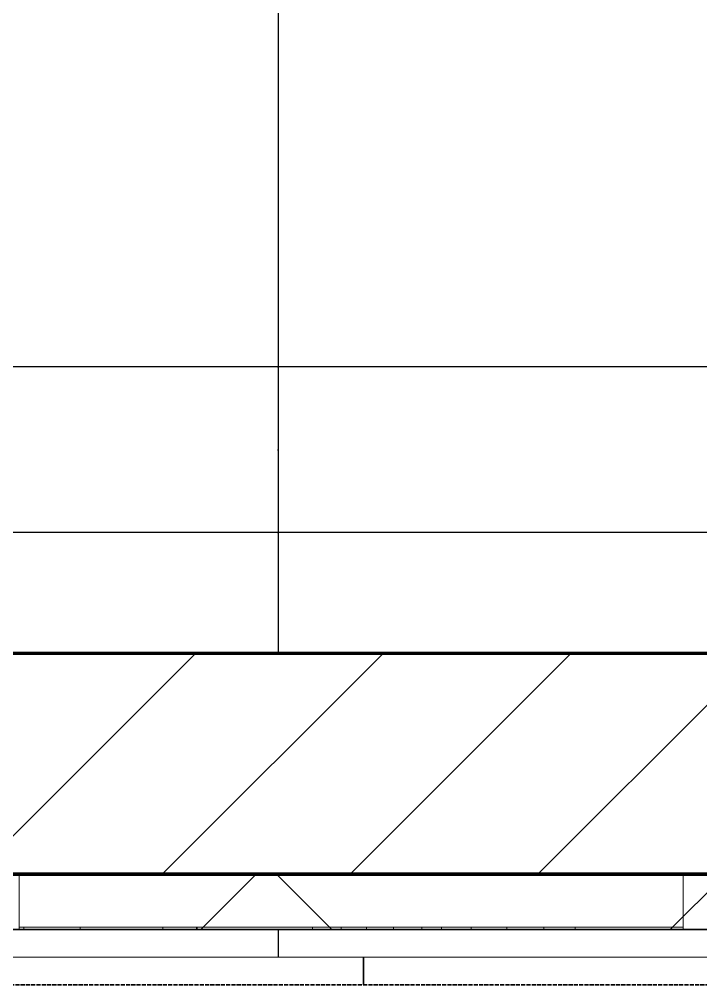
# Model space of a CAD drawing. Header units: millimetres. Extents: x -920231 to -841213, y -17301 to 22361.
# Drawn here: x -866782 to -866166, y 9437 to 10310 of the extents above; entities that cross this region are included whole.
import ezdxf

# ---------------------------------------------------------------- set-up
doc = ezdxf.new("R2010")
doc.units = ezdxf.units.MM
doc.linetypes.add('- SOM Dash 1_8_', pattern=[4.7625, 3.175, -1.5875])
for name, color, linetype, lineweight in [('A-CLNG', 2, 'Continuous', 9), ('A-CLNG-PATT', 2, 'Continuous', 9), ('A-FLOR-E', 2, 'Continuous', 35), ('A-GLAZ-CURT', 2, 'Continuous', 9), ('A-WALL', 5, 'Continuous', 35), ('A-WALL-FNSH', 2, 'Continuous', 35), ('A-WALL-PATT', 1, 'Continuous', 35), ('I-WALL-E', 2, 'Continuous', 35)]:
    doc.layers.add(name, color=color, linetype=linetype, lineweight=lineweight)

# ---------------------------------------------------------------- blocks, each defined once
blk = doc.blocks.new('PPLS-PP19_Custom Tile Pattern - Custom Tile Pattern-V48-4230-01 ENLARGED MULTI-PURPOSE LEVEL - REFLECTED CEILING PLAN - SHEET 1')
at = {"layer": 'A-GLAZ-CURT'}
for p, q in [((-300, 0), (-202.31, 0)), ((-300, -2), (-300, 0)), ((-293.07, 0), (-275.75, 0)), ((-275.75, 0), (-293.07, 0)), ((-222.32, 0), (-205, 0)), ((-205, 0), (-222.32, 0)), ((-202.31, 0), (-202.31, -2)), ((-174.21, 0), (-140.66, 0)), ((-174.21, -2), (-174.21, 0)), ((-140.66, 0), (-140.66, -2)), ((-108.4, 0), (-81.66, 0)), ((-108.4, -2), (-108.4, 0)), ((-81.66, 0), (-81.66, -2)), ((-63.81, 0), (-38.36, 0)), ((-63.81, -2), (-63.81, 0)), ((-38.36, 0), (-38.36, -2)), ((-13.88, 0), (9.01, 0)), ((-13.88, -2), (-13.88, 0)), ((9.01, 0), (9.01, -2)), ((34.85, 0), (139.22, 0)), ((34.85, -2), (34.85, 0)), ((139.22, 0), (139.22, -2)), ((170.29, 0), (245.04, 0)), ((170.29, -2), (170.29, 0)), ((195.99, 0), (213.31, 0)), ((213.31, 0), (195.99, 0)), ((230.06, 0), (300, 0)), ((245.04, 0), (245.04, -2)), ((295.8, 0), (300, 0)), ((295.8, -2), (295.8, 0)), ((300, 0), (300, -2)), ((-300, -2), (300, -2)), ((-300, -50), (-300, -2)), ((-202.31, -2), (-300, -2)), ((-140.66, -2), (-174.21, -2)), ((-81.66, -2), (-108.4, -2)), ((-38.36, -2), (-63.81, -2)), ((9.01, -2), (-13.88, -2)), ((139.22, -2), (34.85, -2)), ((139.77, 0), (139.77, -2)), ((245.04, -2), (170.29, -2)), ((300, -2), (295.8, -2)), ((300, -2), (300, -50)), ((300, -50), (-300, -50))]:
    blk.add_line(p, q, dxfattribs=at)
at = {"layer": 'A-GLAZ-CURT', "flags": 128}
for points in [[(-300, 0), (-291.7, 0), (-283.58, 0), (-275.62, 0), (-267.8, 0), (-260.12, 0), (-252.56, 0), (-245.12, 0), (-237.77, 0), (-230.5, 0), (-223.32, 0), (-216.2, 0), (-209.18, 0), (-202.31, 0)], [(-174.21, 0), (-178.96, 0), (-183.97, 0), (-189.27, 0), (-194.85, 0), (-200.68, 0), (-206.74, 0), (-213.02, 0), (-219.49, 0), (-226.14, 0), (-232.95, 0), (-239.91, 0), (-247.01, 0), (-254.25, 0), (-261.61, 0), (-269.09, 0), (-276.68, 0), (-284.36, 0), (-292.14, 0), (-300, 0)]]:
    blk.add_lwpolyline(points, dxfattribs=at)
at = {"layer": 'A-GLAZ-CURT'}
for points, knots in [([(-300, 0), (-284.65, 0), (-265.21, 0), (-247.48, 0), (-243.55, 0)], [-5323.127839, -5323.127839, -5323.127839, -5323.127839, -4502.809032, -4262.618786, -4262.618786, -4262.618786, -4262.618786]), ([(-243.8, 0), (-256.31, 0), (-274.51, 0), (-294.48, 0), (-300, 0)], [-14498.251803, -14498.251803, -14498.251803, -14498.251803, -13729.592194, -13439.944408, -13439.944408, -13439.944408, -13439.944408]), ([(-137.88, 0), (-140.56, 0), (-147.66, 0), (-147.69, 0), (-158.72, 0), (-174.02, 0), (-185.59, 0), (-209.77, 0), (-232.01, 0), (-255.22, 0), (-262.59, 0), (-264.9, 0), (-265.4, 0)], [-3187.727384, -3187.727384, -3187.727384, -3187.727384, -2919.378265, -2477.344047, -2237.412286, -2029.680487, -1755.085331, -1400.429864, -858.079193, -543.655514, -208.940337, 0, 0, 0, 0]), ([(-258.6, 0), (-257.91, 0), (-254.26, 0), (-248.55, 0), (-244.04, 0)], [-5722.54675, -5722.54675, -5722.54675, -5722.54675, -5657.471696, -5413.335975, -5413.335975, -5413.335975, -5413.335975]), ([(-171.89, 0), (-185.1, 0), (-208.04, 0), (-233.33, 0), (-243.56, 0)], [-16133.817777, -16133.817777, -16133.817777, -16133.817777, -15131.813646, -14503.272933, -14503.272933, -14503.272933, -14503.272933]), ([(-243.56, 0), (-236.41, 0), (-225.84, 0), (-213.1, 0), (-200.2, 0), (-187.2, 0), (-177.24, 0), (-171.74, 0)], [-5404.572659, -5404.572659, -5404.572659, -5404.572659, -5017.494783, -4832.723979, -4666.091899, -4349.945572, -4081.725686, -4081.725686, -4081.725686, -4081.725686]), ([(-242.89, 0), (-217.59, 0), (-181.25, 0), (-151.15, 0), (-140.66, 0)], [-4249.150971, -4249.150971, -4249.150971, -4249.150971, -2700.551212, -1671.606487, -1671.606487, -1671.606487, -1671.606487]), ([(-133.82, 0), (-135.51, 0), (-137.8, 0), (-149.31, 0), (-162.01, 0), (-177.91, 0), (-199.46, 0), (-216.65, 0), (-231.26, 0), (-233.46, 0), (-234, 0)], [-2731.647847, -2731.647847, -2731.647847, -2731.647847, -2418.507304, -2308.929706, -2113.765672, -1763.376603, -1422.553702, -978.033455, -846.069444, -682.911962, -682.911962, -682.911962, -682.911962]), ([(-233.49, 0), (-233.44, 0), (-232.38, 0), (-230.74, 0), (-225.3, 0), (-223.63, 0)], [-455.274641, -455.274641, -455.274641, -455.274641, -440.605512, -119.536984, 0, 0, 0, 0]), ([(-223.63, 0), (-219.39, 0), (-206.17, 0), (-188.58, 0), (-169.02, 0), (-152.12, 0), (-136.84, 0), (-127.33, 0), (-124.19, 0), (-123.43, 0), (-123.28, 0)], [-5463.295695, -5463.295695, -5463.295695, -5463.295695, -5161.076232, -4739.070012, -4465.409639, -4149.119819, -3839.893365, -3647.167523, -3488.92562, -3439.852845, -3439.852845, -3439.852845, -3439.852845]), ([(-108.4, 0), (-116.54, 0), (-136.11, 0), (-158.57, 0), (-171.73, 0)], [-17961.803277, -17961.803277, -17961.803277, -17961.803277, -17136.203329, -16137.843956, -16137.843956, -16137.843956, -16137.843956]), ([(-171.08, 0), (-169.62, 0), (-164.61, 0), (-158.7, 0), (-157.22, 0)], [-4071.073527, -4071.073527, -4071.073527, -4071.073527, -4000.813434, -3840.635403, -3840.635403, -3840.635403, -3840.635403]), ([(-152.35, 0), (-151.03, 0), (-147.71, 0), (-143.57, 0), (-138.62, 0)], [-3494.978217, -3494.978217, -3494.978217, -3494.978217, -3371.022232, -3227.460399, -3227.460399, -3227.460399, -3227.460399]), ([(-118.78, 0), (-121.86, 0), (-126.28, 0), (-136.96, 0), (-147.46, 0), (-150.03, 0), (-150.57, 0)], [-5938.474035, -5938.474035, -5938.474035, -5938.474035, -5700.061948, -5508.838257, -5298.784692, -5196.16478, -5196.16478, -5196.16478, -5196.16478]), ([(-150.34, 0), (-150.07, 0), (-147.75, 0), (-142.6, 0), (-127.26, 0), (-107.3, 0), (-90.42, 0), (-75.26, 0), (-68.41, 0), (-65.12, 0), (-63.63, 0)], [-4948.728362, -4948.728362, -4948.728362, -4948.728362, -4883.323924, -4440.880425, -4054.690705, -3793.097032, -3402.597032, -3144.956779, -3050.982048, -2969.237017, -2969.237017, -2969.237017, -2969.237017]), ([(-26.75, 0), (-27.82, 0), (-36.18, 0), (-53.55, 0), (-78.2, 0), (-110.94, 0), (-130.52, 0), (-147.74, 0), (-149.07, 0)], [-8718.362214, -8718.362214, -8718.362214, -8718.362214, -8532.293389, -8073.216054, -7508.296369, -7004.680444, -6449.282163, -6277.220794, -6277.220794, -6277.220794, -6277.220794]), ([(-148.23, 0), (-146.94, 0), (-140.15, 0), (-137.28, 0), (-133.93, 0), (-128.78, 0), (-126.5, 0)], [-6162.058746, -6162.058746, -6162.058746, -6162.058746, -6017.569127, -5560.701257, -5364.112219, -5231.017328, -5231.017328, -5231.017328, -5231.017328]), ([(-100.85, 0), (-101.34, 0), (-109.65, 0), (-122.65, 0), (-139.03, 0), (-146.11, 0), (-146.95, 0)], [-1401.1415, -1401.1415, -1401.1415, -1401.1415, -1374.161226, -945.742622, -741.901385, -489.130243, -489.130243, -489.130243, -489.130243]), ([(-146.69, 0), (-146.59, 0), (-145.49, 0), (-135.69, 0), (-128.29, 0), (-125.15, 0)], [-420.34245, -420.34245, -420.34245, -420.34245, -406.956646, -290.263673, 0, 0, 0, 0]), ([(-134.24, 0), (-133.42, 0), (-130.43, 0), (-117.33, 0), (-95.54, 0), (-84.96, 0), (-81.66, 0)], [-7671.276312, -7671.276312, -7671.276312, -7671.276312, -7293.749979, -6839.55839, -6236.997189, -5931.848349, -5931.848349, -5931.848349, -5931.848349]), ([(-127.41, 0), (-131.63, 0), (-133.13, 0), (-134.06, 0), (-134.11, 0)], [-8540.990293, -8540.990293, -8540.990293, -8540.990293, -8266.114998, -8251.085632, -8251.085632, -8251.085632, -8251.085632]), ([(-120.13, 0), (-120.14, 0), (-120.24, 0), (-121.3, 0), (-129.25, 0), (-133.82, 0)], [-2933.992132, -2933.992132, -2933.992132, -2933.992132, -2920.575025, -2840.280255, -2731.647847, -2731.647847, -2731.647847, -2731.647847]), ([(-113.44, 0), (-113.46, 0), (-114.06, 0), (-119.73, 0), (-125.43, 0), (-127.03, 0), (-127.41, 0)], [-323.250712, -323.250712, -323.250712, -323.250712, -282.672656, -98.539552, -24.539552, 0, 0, 0, 0]), ([(-126.5, 0), (-122.44, 0), (-108.71, 0), (-86.68, 0), (-63.44, 0), (-54.4, 0), (-48.53, 0), (-30.79, 0), (-18.03, 0), (8.61, 0), (15.02, 0), (22.91, 0), (31, 0), (39.04, 0), (51.19, 0), (58.74, 0), (61.34, 0), (61.45, 0)], [-5231.017328, -5231.017328, -5231.017328, -5231.017328, -4994.692869, -4542.524482, -4008.285538, -3689.699207, -3546.54457, -3315.260113, -2864.387349, -2439.246196, -2084.094819, -1956.422387, -1818.904206, -1645.594513, -1443.202566, -1228.752106, -1120.932285, -1120.932285, -1120.932285, -1120.932285]), ([(-125.15, 0), (-124.93, 0), (-121.96, 0), (-113.01, 0), (-104.09, 0), (-100.38, 0), (-99.89, 0)], [-3362.7396, -3362.7396, -3362.7396, -3362.7396, -3342.215224, -3074.362186, -2902.289527, -2876.210296, -2876.210296, -2876.210296, -2876.210296]), ([(-122.08, 0), (-122.01, 0), (-121.69, 0), (-121.2, 0), (-120.88, 0)], [-3136.336417, -3136.336417, -3136.336417, -3136.336417, -3110.304437, -3035.164275, -3035.164275, -3035.164275, -3035.164275]), ([(-99.89, 0), (-102.35, 0), (-107.04, 0), (-114.02, 0), (-117.28, 0), (-118.78, 0)], [-356.241535, -356.241535, -356.241535, -356.241535, -229.489605, -116.330425, 0, 0, 0, 0]), ([(-117.69, 0), (-117.06, 0), (-114.75, 0), (-113.43, 0), (-113.43, 0)], [-808.126779, -808.126779, -808.126779, -808.126779, -394.672656, -330.797262, -330.797262, -330.797262, -330.797262]), ([(-63.81, 0), (-70.01, 0), (-86.35, 0), (-107.8, 0), (-116.79, 0), (-117.66, 0)], [-2747.631049, -2747.631049, -2747.631049, -2747.631049, -2193.204658, -1433.981041, -969.752135, -969.752135, -969.752135, -969.752135]), ([(-115.82, 0), (-114.96, 0), (-110.41, 0), (-96.78, 0), (-71.33, 0), (-48.55, 0), (-31.15, 0), (-28.06, 0)], [-5724.064692, -5724.064692, -5724.064692, -5724.064692, -5430.283136, -5103.229623, -4799.173296, -4065.652676, -3906.150454, -3906.150454, -3906.150454, -3906.150454]), ([(-99.91, 0), (-104.06, 0), (-112.34, 0), (-114.94, 0), (-115.63, 0)], [-727.017713, -727.017713, -727.017713, -727.017713, -501.969187, -243.577221, -243.577221, -243.577221, -243.577221]), ([(-28.65, 0), (-32.53, 0), (-40.97, 0), (-56.24, 0), (-75.59, 0), (-89.64, 0), (-98.62, 0), (-99.7, 0)], [-2070.406378, -2070.406378, -2070.406378, -2070.406378, -1792.521578, -1466.981642, -1208.454564, -789.402658, -730.731663, -730.731663, -730.731663, -730.731663]), ([(-99.68, 0), (-94.7, 0), (-84.68, 0), (-71.67, 0), (-65.93, 0), (-65.07, 0)], [-2872.340075, -2872.340075, -2872.340075, -2872.340075, -2605.247022, -2322.099534, -2241.8264, -2241.8264, -2241.8264, -2241.8264]), ([(-36.33, 0), (-36.43, 0), (-37.27, 0), (-45.02, 0), (-46.13, 0), (-60.59, 0), (-78.74, 0), (-91.87, 0), (-99.02, 0)], [-1855.773136, -1855.773136, -1855.773136, -1855.773136, -1810.870157, -1672.078046, -1405.135169, -1060.00838, -740.068933, -371.154627, -371.154627, -371.154627, -371.154627]), ([(-63.96, 0), (-64.13, 0), (-72.5, 0), (-80.63, 0), (-86.16, 0)], [-2171.769325, -2171.769325, -2171.769325, -2171.769325, -2007.031671, -1681.3698, -1681.3698, -1681.3698, -1681.3698]), ([(-29.03, 0), (-33.97, 0), (-43.74, 0), (-56.37, 0), (-71.66, 0), (-77.83, 0), (-82.66, 0), (-83.28, 0), (-83.28, 0)], [-2680.714891, -2680.714891, -2680.714891, -2680.714891, -2413.671296, -2161.752162, -2006.592567, -1646.621388, -1424.436217, -1393.971743, -1393.971743, -1393.971743, -1393.971743]), ([(-83.28, 0), (-83.28, 0), (-82.91, 0), (-76.14, 0), (-62.97, 0), (-48.14, 0), (-36.49, 0), (-33.57, 0), (-29.94, 0), (-28.57, 0)], [-1393.4169, -1393.4169, -1393.4169, -1393.4169, -1353.722004, -1274.333717, -1073.56893, -651.549973, -296.515819, -83.513472, 0, 0, 0, 0]), ([(31.18, 0), (25.97, 0), (11.99, 0), (-16.92, 0), (-47.42, 0), (-65.35, 0), (-66.28, 0), (-66.31, 0)], [-4496.803627, -4496.803627, -4496.803627, -4496.803627, -4222.080604, -3745.412743, -2981.410125, -2542.574734, -2526.906796, -2526.906796, -2526.906796, -2526.906796]), ([(-65.47, 0), (-65.27, 0), (-62.78, 0), (-55.26, 0), (-43.47, 0), (-38.36, 0)], [-2362.748727, -2362.748727, -2362.748727, -2362.748727, -2315.303971, -1809.437387, -1213.642243, -1213.642243, -1213.642243, -1213.642243]), ([(-63.63, 0), (-61.49, 0), (-57.39, 0), (-54.49, 0), (-45.2, 0), (-40.79, 0), (-40.46, 0), (-40.44, 0)], [-2969.237017, -2969.237017, -2969.237017, -2969.237017, -2851.217951, -2734.127174, -2474.780881, -2410.990208, -2350.645972, -2350.645972, -2350.645972, -2350.645972]), ([(-51.83, 0), (-51.83, 0), (-51.78, 0), (-47.4, 0), (-46.01, 0), (-40.22, 0), (-36.78, 0)], [-632.814994, -632.814994, -632.814994, -632.814994, -627.965721, -508.377888, -260.442412, 0, 0, 0, 0]), ([(-28.06, 0), (-29.92, 0), (-35.36, 0), (-44.85, 0), (-51.43, 0), (-51.79, 0)], [-1154.081632, -1154.081632, -1154.081632, -1154.081632, -1039.307308, -819.71621, -644.910881, -644.910881, -644.910881, -644.910881]), ([(-36.78, 0), (-32.43, 0), (-19.22, 0), (7.36, 0), (30.71, 0), (43.77, 0)], [-6191.144455, -6191.144455, -6191.144455, -6191.144455, -5862.463379, -5340.621928, -4657.805736, -4657.805736, -4657.805736, -4657.805736]), ([(-36.29, 0), (-36.29, 0), (-34.66, 0), (-28.88, 0), (-26.95, 0), (-26.54, 0)], [-9150.272121, -9150.272121, -9150.272121, -9150.272121, -9057.163041, -8919.836787, -8834.607043, -8834.607043, -8834.607043, -8834.607043]), ([(30.82, 0), (29.27, 0), (20.14, 0), (3.54, 0), (-16.58, 0), (-34.76, 0), (-36.04, 0)], [-10462.034656, -10462.034656, -10462.034656, -10462.034656, -10363.088938, -9884.23066, -9424.652049, -9182.880979, -9182.880979, -9182.880979, -9182.880979]), ([(-33.34, 0), (-33.34, 0), (-32.93, 0), (-31.16, 0), (-30.52, 0)], [-2415.024266, -2415.024266, -2415.024266, -2415.024266, -2357.633367, -2323.618664, -2323.618664, -2323.618664, -2323.618664]), ([(-28.15, 0), (-29.39, 0), (-31.23, 0), (-31.82, 0), (-32, 0)], [-2795.285461, -2795.285461, -2795.285461, -2795.285461, -2698.150104, -2614.070998, -2614.070998, -2614.070998, -2614.070998]), ([(-30.52, 0), (-27.11, 0), (-17.83, 0), (5.99, 0), (22.06, 0), (36.18, 0), (40.64, 0), (42.94, 0)], [-2323.618664, -2323.618664, -2323.618664, -2323.618664, -2142.497158, -1716.209403, -1206.526904, -1089.329421, -968.174444, -968.174444, -968.174444, -968.174444]), ([(-28.18, 0), (-25.66, 0), (-21.05, 0), (-15.75, 0), (-15.19, 0)], [-54019.418186, -54019.418186, -54019.418186, -54019.418186, -53749.15266, -53717.791567, -53717.791567, -53717.791567, -53717.791567]), ([(-13.88, 0), (-15.14, 0), (-18.44, 0), (-24.88, 0), (-27.76, 0), (-28.13, 0)], [-55123.81448, -55123.81448, -55123.81448, -55123.81448, -54789.006179, -54461.685999, -54410.385407, -54410.385407, -54410.385407, -54410.385407]), ([(-28.12, 0), (-26.55, 0), (-20.15, 0), (-11.45, 0), (2.08, 0), (13.15, 0), (21.24, 0), (24.62, 0), (24.72, 0), (24.72, 0)], [-5352.541426, -5352.541426, -5352.541426, -5352.541426, -5261.36855, -5050.479954, -4785.90057, -4596.498881, -4445.288762, -4384.376941, -4376.041937, -4376.041937, -4376.041937, -4376.041937]), ([(9.32, 0), (9.08, 0), (7.65, 0), (2.57, 0), (-12.23, 0), (-21.42, 0), (-27.49, 0), (-28.07, 0)], [-2922.926651, -2922.926651, -2922.926651, -2922.926651, -2882.788014, -2720.818881, -2518.50168, -2125.455881, -2084.305286, -2084.305286, -2084.305286, -2084.305286]), ([(8.33, 0), (8.19, 0), (7.18, 0), (0.32, 0), (-13.6, 0), (-24.28, 0), (-28.06, 0)], [-3574.286521, -3574.286521, -3574.286521, -3574.286521, -3526.962355, -3285.499107, -2903.012179, -2698.293341, -2698.293341, -2698.293341, -2698.293341]), ([(42.84, 0), (40.22, 0), (33.65, 0), (24.07, 0), (12.82, 0), (-2.9, 0), (-18.19, 0), (-25.62, 0), (-27.73, 0)], [-2450.661347, -2450.661347, -2450.661347, -2450.661347, -2313.748533, -2106.613311, -1925.670641, -1617.263037, -1290.787923, -1160.839585, -1160.839585, -1160.839585, -1160.839585]), ([(70.61, 0), (66.16, 0), (55.8, 0), (39.61, 0), (24.74, 0), (2.64, 0), (-15.74, 0), (-25.18, 0), (-27.67, 0)], [-4647.237329, -4647.237329, -4647.237329, -4647.237329, -4326.416877, -4098.545751, -3766.694881, -3333.063701, -2994.501669, -2807.705886, -2807.705886, -2807.705886, -2807.705886]), ([(-27.54, 0), (-21.6, 0), (-9.92, 0), (4.23, 0), (9.64, 0), (10.14, 0), (10.18, 0)], [-3897.235535, -3897.235535, -3897.235535, -3897.235535, -3589.737505, -3285.047089, -3066.359526, -3044.715262, -3044.715262, -3044.715262, -3044.715262]), ([(-15.19, 0), (-13.07, 0), (7.48, 0), (42.82, 0), (88.72, 0), (120.63, 0), (138.28, 0), (138.53, 0)], [-461.142613, -461.142613, -461.142613, -461.142613, -429.606584, -390.253598, -346.313304, -291.370682, -290.5735, -290.5735, -290.5735, -290.5735]), ([(42.89, 0), (40.57, 0), (31.47, 0), (18.55, 0), (11.55, 0), (9.01, 0)], [-314.790799, -314.790799, -314.790799, -314.790799, -307.516438, -285.83788, -269.307637, -269.307637, -269.307637, -269.307637]), ([(24.69, 0), (24.54, 0), (20.99, 0), (15.48, 0), (10.8, 0), (9.63, 0)], [-4368.572414, -4368.572414, -4368.572414, -4368.572414, -4306.476363, -4080.000647, -3772.857994, -3772.857994, -3772.857994, -3772.857994]), ([(18.16, 0), (19.15, 0), (24.25, 0), (25.66, 0), (26.12, 0)], [-5700.113719, -5700.113719, -5700.113719, -5700.113719, -5554.232259, -5302.431367, -5302.431367, -5302.431367, -5302.431367]), ([(43.44, 0), (42.84, 0), (38.82, 0), (29.53, 0), (20.67, 0), (18.85, 0), (18.16, 0)], [-6347.322254, -6347.322254, -6347.322254, -6347.322254, -6314.283804, -6135.05769, -5972.647715, -5832.674503, -5832.674503, -5832.674503, -5832.674503]), ([(27.44, 0), (27.9, 0), (29.54, 0), (38.07, 0), (53.39, 0), (71.67, 0), (84.83, 0), (86.01, 0), (92.51, 0), (94.33, 0)], [-5037.309798, -5037.309798, -5037.309798, -5037.309798, -4887.603822, -4705.298446, -4353.683244, -3960.84581, -3759.045785, -3336.541051, -2783.776468, -2783.776468, -2783.776468, -2783.776468]), ([(53.18, 0), (53.06, 0), (52.22, 0), (44.99, 0), (36.46, 0), (30.82, 0)], [-622.740158, -622.740158, -622.740158, -622.740158, -566.066452, -360.610861, 0, 0, 0, 0]), ([(136.44, 0), (121.66, 0), (86.93, 0), (51.16, 0), (31.18, 0)], [-106.750556, -106.750556, -106.750556, -106.750556, -59.610984, 0, 0, 0, 0]), ([(43.24, 0), (42.39, 0), (39.73, 0), (36.02, 0), (35.54, 0), (35.54, 0)], [-329.358298, -329.358298, -329.358298, -329.358298, -326.15566, -319.318397, -317.489778, -317.489778, -317.489778, -317.489778]), ([(115.61, 0), (112.22, 0), (97.96, 0), (76.86, 0), (57.82, 0), (47.87, 0), (44.8, 0), (43.72, 0)], [-416.466398, -416.466398, -416.466398, -416.466398, -401.860199, -357.622665, -341.267687, -334.000314, -329.953162, -329.953162, -329.953162, -329.953162]), ([(103.09, 0), (101.08, 0), (86.31, 0), (66.1, 0), (48.4, 0), (43.75, 0)], [-375.435014, -375.435014, -375.435014, -375.435014, -369.147452, -330.153101, -315.686477, -315.686477, -315.686477, -315.686477]), ([(43.76, 0), (44.76, 0), (48.62, 0), (57.76, 0), (64.47, 0), (72.74, 0), (75.22, 0), (76.03, 0), (76.21, 0)], [-953.949392, -953.949392, -953.949392, -953.949392, -901.315459, -753.071572, -495.328968, -421.953223, -334.951786, -290.452333, -290.452333, -290.452333, -290.452333]), ([(76.63, 0), (74.8, 0), (67.65, 0), (56.28, 0), (46.99, 0), (43.77, 0)], [-3095.572228, -3095.572228, -3095.572228, -3095.572228, -2950.589685, -2634.532728, -2466.706708, -2466.706708, -2466.706708, -2466.706708]), ([(114.39, 0), (114.2, 0), (112.08, 0), (105.42, 0), (92.38, 0), (85.59, 0), (74.4, 0), (62.26, 0), (52.52, 0), (47.26, 0), (43.79, 0)], [-8148.58938, -8148.58938, -8148.58938, -8148.58938, -8105.191388, -7723.759874, -7531.75727, -7135.649961, -6924.452779, -6738.82075, -6548.303034, -6353.957191, -6353.957191, -6353.957191, -6353.957191]), ([(43.85, 0), (44.01, 0), (50.84, 0), (64.79, 0), (91.29, 0), (108.27, 0), (115.13, 0)], [-306.367513, -306.367513, -306.367513, -306.367513, -305.899624, -287.17622, -249.500363, -211.280101, -211.280101, -211.280101, -211.280101]), ([(44.55, 0), (45.55, 0), (52.95, 0), (71.92, 0), (100.57, 0), (116.36, 0), (128.82, 0), (129.02, 0), (129.02, 0)], [-121.778014, -121.778014, -121.778014, -121.778014, -118.513713, -97.899267, -63.759246, -39.050993, -35.895543, -35.445596, -35.445596, -35.445596, -35.445596]), ([(44.6, 0), (45.94, 0), (56.42, 0), (70.92, 0), (82.12, 0), (83.66, 0)], [-4643.358341, -4643.358341, -4643.358341, -4643.358341, -4573.028122, -4094.177415, -3869.465285, -3869.465285, -3869.465285, -3869.465285]), ([(61.47, 0), (61.47, 0), (61.21, 0), (54.61, 0), (53.71, 0), (53.56, 0)], [-1113.311073, -1113.311073, -1113.311073, -1113.311073, -1096.402191, -891.204116, -747.28819, -747.28819, -747.28819, -747.28819]), ([(76.22, 0), (75.58, 0), (73.64, 0), (71.05, 0), (70.61, 0)], [-193.634889, -193.634889, -193.634889, -193.634889, -31.537676, 0, 0, 0, 0]), ([(94.4, 0), (94.4, 0), (94.64, 0), (99.11, 0), (108.97, 0), (120.79, 0), (139.94, 0), (163.04, 0), (180.53, 0), (187.47, 0)], [-2348.345796, -2348.345796, -2348.345796, -2348.345796, -2310.419338, -2233.599744, -2052.234781, -1843.028543, -1530.39897, -1095.004608, -545.02643, -545.02643, -545.02643, -545.02643]), ([(129.02, 0), (129, 0), (124.41, 0), (122.35, 0), (114.96, 0), (108.04, 0), (103.09, 0)], [-35.354907, -35.354907, -35.354907, -35.354907, -31.430235, -22.807238, -15.488593, 0, 0, 0, 0]), ([(115.28, 0), (114.98, 0), (113.35, 0), (111.98, 0), (105.66, 0), (105.23, 0), (105.23, 0)], [-9263.659506, -9263.659506, -9263.659506, -9263.659506, -9220.200448, -9012.77275, -8966.157302, -8929.495943, -8929.495943, -8929.495943, -8929.495943]), ([(105.26, 0), (105.52, 0), (111.01, 0), (112.65, 0), (113.59, 0)], [-8920.561005, -8920.561005, -8920.561005, -8920.561005, -8814.835624, -8577.462505, -8577.462505, -8577.462505, -8577.462505]), ([(157.9, 0), (156.77, 0), (151.67, 0), (143.29, 0), (134.04, 0), (126.24, 0), (119.54, 0), (116.84, 0), (115.56, 0)], [-10292.955006, -10292.955006, -10292.955006, -10292.955006, -10098.273015, -9847.788484, -9677.714971, -9567.007022, -9453.21225, -9276.604175, -9276.604175, -9276.604175, -9276.604175]), ([(115.62, 0), (118.39, 0), (127.66, 0), (132.42, 0), (134.6, 0)], [-210.384152, -210.384152, -210.384152, -210.384152, -194.761443, -152.241002, -152.241002, -152.241002, -152.241002]), ([(168.37, 0), (167.68, 0), (162.47, 0), (148.77, 0), (125.98, 0), (116.62, 0)], [-543.375029, -543.375029, -543.375029, -543.375029, -530.793311, -458.593899, -417.916945, -417.916945, -417.916945, -417.916945]), ([(186.59, 0), (184.6, 0), (179.42, 0), (171, 0), (161.95, 0), (161.28, 0), (158.35, 0), (157.85, 0), (157.77, 0)], [-11322.250507, -11322.250507, -11322.250507, -11322.250507, -11105.624034, -10839.086983, -10768.332124, -10666.779182, -10580.760289, -10550.278881, -10550.278881, -10550.278881, -10550.278881]), ([(300, 0), (286.53, 0), (254.22, 0), (207.11, 0), (177.41, 0), (159.34, 0), (158.33, 0), (158.3, 0)], [-285.253232, -285.253232, -285.253232, -285.253232, -244.693688, -187.987675, -143.776725, -129.632772, -123.352749, -123.352749, -123.352749, -123.352749]), ([(159.07, 0), (159.13, 0), (160.84, 0), (165.21, 0), (174.15, 0), (185.98, 0), (208.82, 0), (219.42, 0), (230.06, 0)], [-115.643202, -115.643202, -115.643202, -115.643202, -114.681583, -87.660824, -65.295536, -41.623857, -24.459831, 0, 0, 0, 0]), ([(215.22, 0), (214.62, 0), (210.55, 0), (203.98, 0), (187.54, 0), (175.3, 0), (169.49, 0)], [-203.825446, -203.825446, -203.825446, -203.825446, -198.527383, -184.406837, -162.427601, -142.916156, -142.916156, -142.916156, -142.916156]), ([(170.29, 0), (170.39, 0), (171.48, 0), (172.17, 0), (172.45, 0)], [-59.471458, -59.471458, -59.471458, -59.471458, -56.742688, -29.735729, -29.735729, -29.735729, -29.735729]), ([(172.07, 0), (177.66, 0), (187.87, 0), (201.08, 0), (207.47, 0), (213.96, 0), (215.11, 0)], [-255.364076, -255.364076, -255.364076, -255.364076, -237.955587, -223.92608, -215.862851, -208.75215, -208.75215, -208.75215, -208.75215]), ([(193.8, 0), (193.33, 0), (191.54, 0), (189.3, 0), (187.46, 0)], [-11665.349007, -11665.349007, -11665.349007, -11665.349007, -11565.880756, -11355.045259, -11355.045259, -11355.045259, -11355.045259]), ([(188.05, 0), (190.94, 0), (193.62, 0), (194.69, 0), (194.79, 0)], [-529.74427, -529.74427, -529.74427, -529.74427, -295.064701, -265.121568, -265.121568, -265.121568, -265.121568]), ([(300, 0), (288.22, 0), (262, 0), (230.48, 0), (220, 0), (219.04, 0)], [-12528.858583, -12528.858583, -12528.858583, -12528.858583, -11905.454923, -11162.864862, -10859.773777, -10859.773777, -10859.773777, -10859.773777]), ([(219.84, 0), (220.8, 0), (227.72, 0), (240.28, 0), (245.04, 0)], [-10674.31991, -10674.31991, -10674.31991, -10674.31991, -10511.382485, -9932.504441, -9932.504441, -9932.504441, -9932.504441]), ([(284.78, 0), (284.83, 0), (285.23, 0), (287.47, 0), (293.59, 0), (297.76, 0), (300, 0)], [-4096.535135, -4096.535135, -4096.535135, -4096.535135, -4053.389046, -3959.664717, -3862.421465, -3746.95702, -3746.95702, -3746.95702, -3746.95702]), ([(295.8, 0), (294.18, 0), (290.94, 0), (286.68, 0), (285.79, 0)], [-4679.165325, -4679.165325, -4679.165325, -4679.165325, -4358.271401, -4213.061173, -4213.061173, -4213.061173, -4213.061173])]:
    blk.add_open_spline(points, degree=3, knots=knots, dxfattribs=at)
for points in [[(-86.16, 0), (-90.61, 0), (-95.15, 0), (-99.89, 0)], [(-39.84, 0), (-39.08, 0), (-38.11, 0), (-37.36, 0)], [(-30.61, 0), (-30.32, 0), (-29.69, 0), (-28.79, 0)], [(-29.01, 0), (-29.69, 0), (-30.24, 0), (-30.54, 0)], [(34.85, 0), (37.38, 0), (40.46, 0), (43.75, 0)], [(36.29, 0), (37.54, 0), (40.26, 0), (42.93, 0)], [(80.35, 0), (79.57, 0), (78.27, 0), (76.63, 0)], [(84.06, 0), (83.48, 0), (82.41, 0), (81.72, 0)], [(195.11, 0), (194.91, 0), (194.44, 0), (193.8, 0)]]:
    blk.add_open_spline(points, degree=3, dxfattribs=at)

msp = doc.modelspace()

# ---------------------------------------------------------------- hatches: boundary and pattern name
at = {"layer": 'A-CLNG-PATT', "lineweight": 25}
h = msp.add_hatch(dxfattribs=at)
h.set_pattern_fill('FP_8', color=256, style=0, pattern_type=2)
h.set_pattern_definition([(270, (-829137.5, 11119.6), (-3117.7, -2e-13), [1200, 0]), (270, (-826019.8, 11119.6), (-3117.7, -2e-13), [1200, 0]), (180, (-826019.8, 9994.6), (1e-13, 1200), [3117.69, 0]), (180, (-826019.8, 11044.6), (1e-13, 1200), [3117.69, 0])])
h.paths.add_polyline_path([(-867182.37, 9462.02), (-857196.71, 9462.02), (-857196.71, 12802.02), (-866630.37, 12802.02), (-866630.37, 11219.02), (-867182.37, 11219.02), (-867182.37, 9737.02), (-863196.84, 9737.02), (-863196.84, 9537.02), (-863171.5, 9537.02), (-863171.5, 9535.52), (-863021.5, 9535.52), (-863021.5, 9487.02), (-867182.37, 9487.02), (-867182.37, 9482.46)])
at = {"layer": 'A-WALL-PATT', "lineweight": 9}
h = msp.add_hatch(dxfattribs=at)
h.set_pattern_fill('FP_2', color=256, style=0, pattern_type=2)
h.set_pattern_definition([(45, (0, 0), (-84.852814, 84.852814), [])])
h.paths.add_polyline_path([(-863509.24, 9537.02), (-863196.84, 9537.02), (-863196.84, 9737.02), (-871007.37, 9737.02), (-871007.37, 9537.02), (-865807.83, 9537.02)])
h = msp.add_hatch(dxfattribs=at)
h.set_pattern_fill('FP_3', color=256, style=0, pattern_type=2)
h.set_pattern_definition([(45, (0, 0), (-212.13203, 212.13203), []), (135, (0, 0), (-212.13203, -212.13203), [])])
h.paths.add_polyline_path([(-863021.5, 9487.02), (-863021.5, 9535.52), (-863171.5, 9535.52), (-863171.5, 9537.02), (-870957.37, 9537.02), (-870957.37, 9487.02), (-863509.24, 9487.02)])

# ---------------------------------------------------------------- linework, layer by layer
at = {"layer": 'A-CLNG'}
for p, q in [((-857196.71, 9462.02), (-867182.37, 9462.02)), ((-867132.37, 9462.02), (-857196.71, 9462.02))]:
    msp.add_line(p, q, dxfattribs=at)
at = {"layer": 'A-FLOR-E'}
for p, q in [((-866471.37, 9437.02), (-866471.37, 9462.02)), ((-866471.37, 9462.02), (-866471.37, 9437.02))]:
    msp.add_line(p, q, dxfattribs=at)
at = {"layer": 'A-WALL', "color": 7, "lineweight": 70}
for p, q in [((-870582.37, 9737.02), (-863196.84, 9737.02)), ((-863196.84, 9537.02), (-870957.37, 9537.02)), ((-870957.37, 9537.02), (-863196.84, 9537.02))]:
    msp.add_line(p, q, dxfattribs=at)
at = {"layer": 'A-WALL-FNSH', "color": 250}
msp.add_line((-863021.5, 9487.02), (-870957.37, 9487.02), dxfattribs=at)
at = {"layer": 'I-WALL-E', "color": 55, "linetype": '- SOM Dash 1_8_'}
for p, q in [((-861210.65, 9437.02), (-870957.37, 9437.02)), ((-870957.37, 9437.02), (-863514.72, 9437.02))]:
    msp.add_line(p, q, dxfattribs=at)

# ---------------------------------------------------------------- block references
at = {"layer": 'A-GLAZ-CURT', "rotation": 180}
msp.add_blockref('PPLS-PP19_Custom Tile Pattern - Custom Tile Pattern-V48-4230-01 ENLARGED MULTI-PURPOSE LEVEL - REFLECTED CEILING PLAN - SHEET 1', (-866482.37, 9487.02), dxfattribs=at)

doc.saveas('drawing.dxf')
